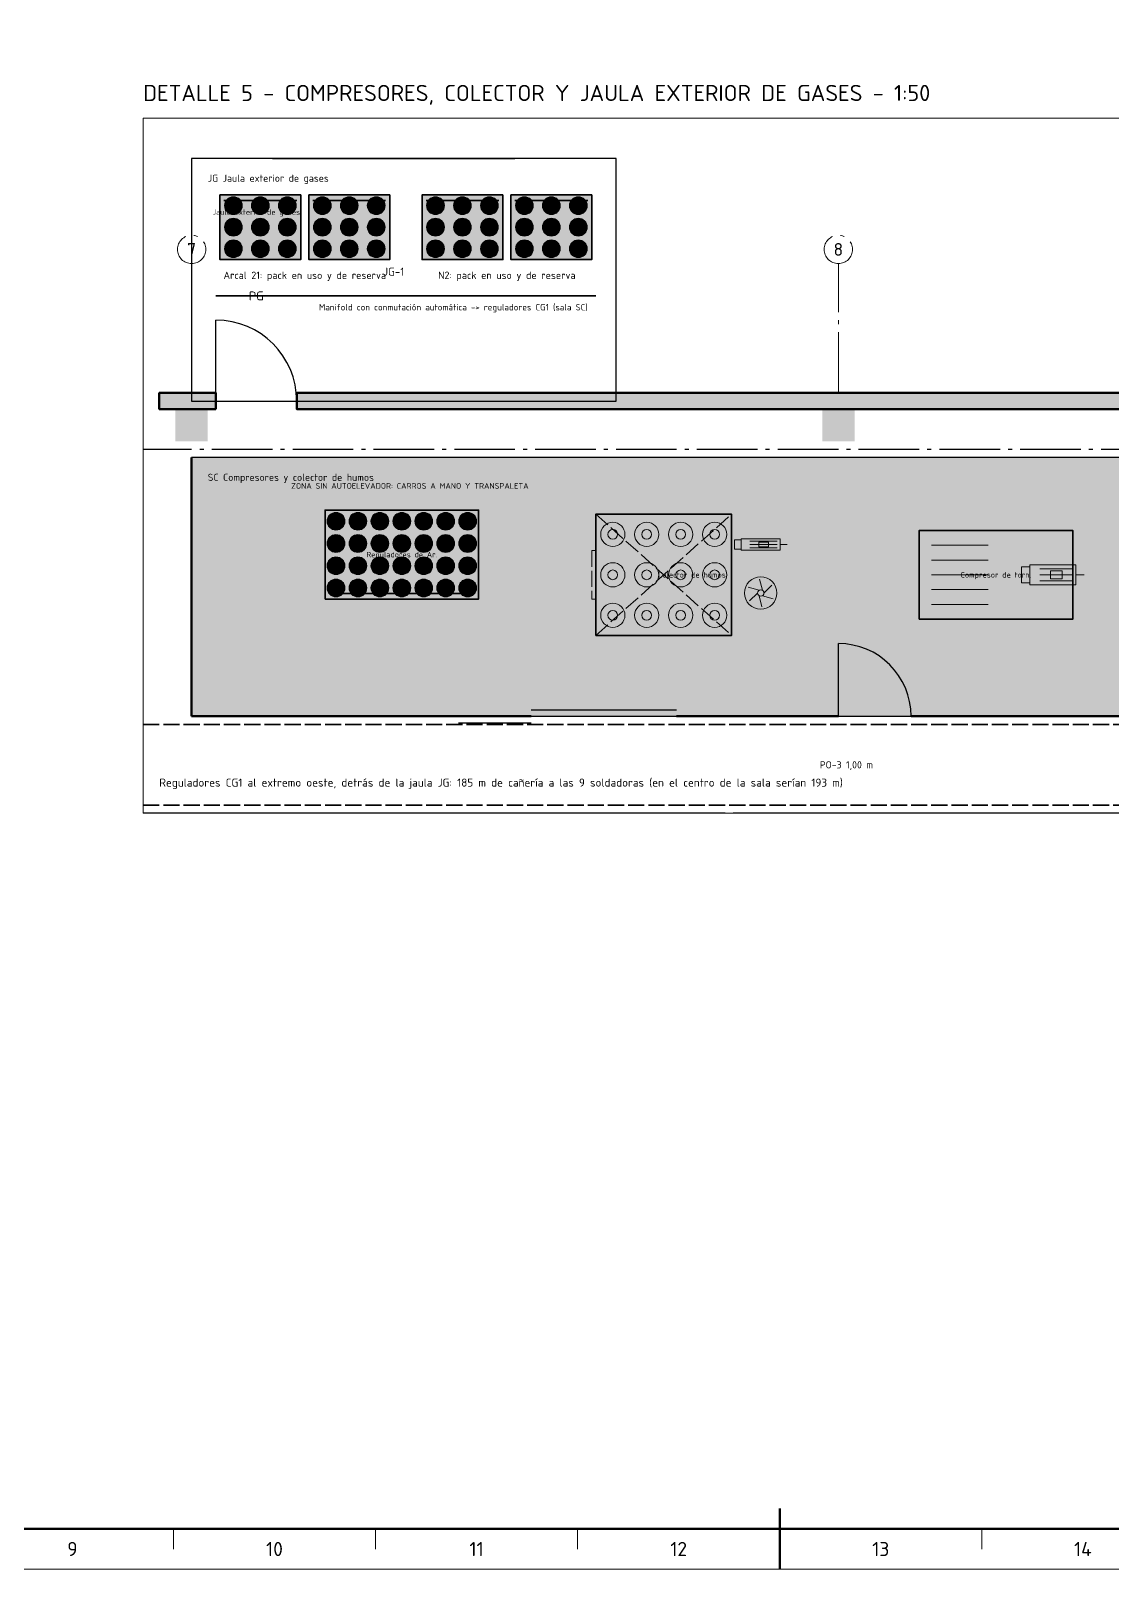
# Model space of a CAD drawing. Header units: millimetres. Extents: x 0 to 1189, y 0 to 841.
# Drawn here: x 409.2 to 676.8, y 0 to 380.6 of the extents above; entities that cross this region are included whole.
import ezdxf
from ezdxf.enums import TextEntityAlignment as Align

# ---------------------------------------------------------------- set-up
doc = ezdxf.new("R2010")
doc.units = ezdxf.units.MM
doc.linetypes.add('IRAM-E-TRAZOS', pattern=[5, 4, -1])
doc.linetypes.add('IRAM-F-TRAZO-PUNTO', pattern=[20, 15, -2, 1, -2])
for name, color, linetype, lineweight in [('06-TEXTO', 7, 'CONTINUOUS', 25), ('07-RECUADRO', 7, 'CONTINUOUS', 70), ('08-FINA', 5, 'CONTINUOUS', 18), ('A-ABERTURA', 7, 'CONTINUOUS', 25), ('A-COLUMNA', 7, 'CONTINUOUS', 50), ('A-EJE', 1, 'IRAM-F-TRAZO-PUNTO', 18), ('A-EQUIPO-FINO', 8, 'CONTINUOUS', 13), ('A-EQUIPO-OCULTO', 8, 'IRAM-E-TRAZOS', 13), ('A-EQUIPO-RELLENO', 9, 'CONTINUOUS', 13), ('A-EXTERIOR', 8, 'CONTINUOUS', 25), ('A-MURO', 7, 'CONTINUOUS', 50), ('A-RELLENO', 9, 'CONTINUOUS', 13), ('A-SECTOR', 1, 'CONTINUOUS', 25), ('A-SECTOR-TXT', 1, 'CONTINUOUS', 25), ('A-SEGURIDAD', 1, 'IRAM-E-TRAZOS', 18), ('A-TABIQUE', 7, 'CONTINUOUS', 50), ('A-TEXTO', 7, 'CONTINUOUS', 18)]:
    doc.layers.add(name, color=color, linetype=linetype, lineweight=lineweight)
for name, color, linetype, lineweight, true_color in [('A-EQUIPO', 30, 'CONTINUOUS', 35, 0xe67800), ('A-PASILLO', 2, 'IRAM-E-TRAZOS', 35, 0xd7a500), ('A-ZONA-LOG', 5, 'IRAM-F-TRAZO-PUNTO', 25, 0x285ac8)]:
    doc.layers.add(name, color=color, linetype=linetype, lineweight=lineweight, true_color=true_color)
doc.styles.add('ISO3098', font='isocpeur.ttf')

msp = doc.modelspace()

# ---------------------------------------------------------------- hatches: boundary and pattern name
at = {"layer": 'A-COLUMNA', "true_color": 0x000000}
h = msp.add_hatch(color=7, dxfattribs=at)
h.dxf.hatch_style = 1
h.paths.add_polyline_path([(445, 279), (453, 279), (453, 287), (445, 287)])
h = msp.add_hatch(color=7, dxfattribs=at)
h.dxf.hatch_style = 1
h.paths.add_polyline_path([(605, 279), (613, 279), (613, 287), (605, 287)])
at = {"layer": 'A-EQUIPO-RELLENO', "true_color": 0xecece4}
h = msp.add_hatch(color=7, dxfattribs=at)
h.dxf.hatch_style = 1
h.paths.add_polyline_path([(476, 340), (456, 340), (456, 324), (476, 324)])
at = {"layer": 'A-EQUIPO-RELLENO', "true_color": 0x96b4d2}
h = msp.add_hatch(color=7, dxfattribs=at)
h.dxf.hatch_style = 1
h.paths.add_polyline_path([(457.133, 337.333), (457.208, 336.764), (457.428, 336.233), (457.778, 335.778), (458.233, 335.428), (458.764, 335.208), (459.333, 335.133), (459.903, 335.208), (460.433, 335.428), (460.889, 335.778), (461.239, 336.233), (461.458, 336.764), (461.533, 337.333), (461.458, 337.903), (461.239, 338.433), (460.889, 338.889), (460.433, 339.239), (459.903, 339.458), (459.333, 339.533), (458.764, 339.458), (458.233, 339.239), (457.778, 338.889), (457.428, 338.433), (457.208, 337.903)])
h = msp.add_hatch(color=7, dxfattribs=at)
h.dxf.hatch_style = 1
h.paths.add_polyline_path([(463.8, 337.333), (463.875, 336.764), (464.095, 336.233), (464.444, 335.778), (464.9, 335.428), (465.431, 335.208), (466, 335.133), (466.569, 335.208), (467.1, 335.428), (467.556, 335.778), (467.905, 336.233), (468.125, 336.764), (468.2, 337.333), (468.125, 337.903), (467.905, 338.433), (467.556, 338.889), (467.1, 339.239), (466.569, 339.458), (466, 339.533), (465.431, 339.458), (464.9, 339.239), (464.444, 338.889), (464.095, 338.433), (463.875, 337.903)])
h = msp.add_hatch(color=7, dxfattribs=at)
h.dxf.hatch_style = 1
h.paths.add_polyline_path([(470.467, 337.333), (470.542, 336.764), (470.761, 336.233), (471.111, 335.778), (471.567, 335.428), (472.097, 335.208), (472.667, 335.133), (473.236, 335.208), (473.767, 335.428), (474.222, 335.778), (474.572, 336.233), (474.792, 336.764), (474.867, 337.333), (474.792, 337.903), (474.572, 338.433), (474.222, 338.889), (473.767, 339.239), (473.236, 339.458), (472.667, 339.533), (472.097, 339.458), (471.567, 339.239), (471.111, 338.889), (470.761, 338.433), (470.542, 337.903)])
at = {"layer": 'A-EQUIPO-RELLENO', "true_color": 0xecece4}
h = msp.add_hatch(color=7, dxfattribs=at)
h.dxf.hatch_style = 1
h.paths.add_polyline_path([(498, 340), (478, 340), (478, 324), (498, 324)])
at = {"layer": 'A-EQUIPO-RELLENO', "true_color": 0x96b4d2}
h = msp.add_hatch(color=7, dxfattribs=at)
h.dxf.hatch_style = 1
h.paths.add_polyline_path([(479.133, 337.333), (479.208, 336.764), (479.428, 336.233), (479.778, 335.778), (480.233, 335.428), (480.764, 335.208), (481.333, 335.133), (481.903, 335.208), (482.433, 335.428), (482.889, 335.778), (483.239, 336.233), (483.458, 336.764), (483.533, 337.333), (483.458, 337.903), (483.239, 338.433), (482.889, 338.889), (482.433, 339.239), (481.903, 339.458), (481.333, 339.533), (480.764, 339.458), (480.233, 339.239), (479.778, 338.889), (479.428, 338.433), (479.208, 337.903)])
h = msp.add_hatch(color=7, dxfattribs=at)
h.dxf.hatch_style = 1
h.paths.add_polyline_path([(485.8, 337.333), (485.875, 336.764), (486.095, 336.233), (486.444, 335.778), (486.9, 335.428), (487.431, 335.208), (488, 335.133), (488.569, 335.208), (489.1, 335.428), (489.556, 335.778), (489.905, 336.233), (490.125, 336.764), (490.2, 337.333), (490.125, 337.903), (489.905, 338.433), (489.556, 338.889), (489.1, 339.239), (488.569, 339.458), (488, 339.533), (487.431, 339.458), (486.9, 339.239), (486.444, 338.889), (486.095, 338.433), (485.875, 337.903)])
h = msp.add_hatch(color=7, dxfattribs=at)
h.dxf.hatch_style = 1
h.paths.add_polyline_path([(492.467, 337.333), (492.542, 336.764), (492.761, 336.233), (493.111, 335.778), (493.567, 335.428), (494.097, 335.208), (494.667, 335.133), (495.236, 335.208), (495.767, 335.428), (496.222, 335.778), (496.572, 336.233), (496.792, 336.764), (496.867, 337.333), (496.792, 337.903), (496.572, 338.433), (496.222, 338.889), (495.767, 339.239), (495.236, 339.458), (494.667, 339.533), (494.097, 339.458), (493.567, 339.239), (493.111, 338.889), (492.761, 338.433), (492.542, 337.903)])
at = {"layer": 'A-EQUIPO-RELLENO', "true_color": 0xecece4}
h = msp.add_hatch(color=7, dxfattribs=at)
h.dxf.hatch_style = 1
h.paths.add_polyline_path([(526, 340), (506, 340), (506, 324), (526, 324)])
at = {"layer": 'A-EQUIPO-RELLENO', "true_color": 0x96b4d2}
h = msp.add_hatch(color=7, dxfattribs=at)
h.dxf.hatch_style = 1
h.paths.add_polyline_path([(507.133, 337.333), (507.208, 336.764), (507.428, 336.233), (507.778, 335.778), (508.233, 335.428), (508.764, 335.208), (509.333, 335.133), (509.903, 335.208), (510.433, 335.428), (510.889, 335.778), (511.239, 336.233), (511.458, 336.764), (511.533, 337.333), (511.458, 337.903), (511.239, 338.433), (510.889, 338.889), (510.433, 339.239), (509.903, 339.458), (509.333, 339.533), (508.764, 339.458), (508.233, 339.239), (507.778, 338.889), (507.428, 338.433), (507.208, 337.903)])
h = msp.add_hatch(color=7, dxfattribs=at)
h.dxf.hatch_style = 1
h.paths.add_polyline_path([(513.8, 337.333), (513.875, 336.764), (514.095, 336.233), (514.444, 335.778), (514.9, 335.428), (515.431, 335.208), (516, 335.133), (516.569, 335.208), (517.1, 335.428), (517.556, 335.778), (517.905, 336.233), (518.125, 336.764), (518.2, 337.333), (518.125, 337.903), (517.905, 338.433), (517.556, 338.889), (517.1, 339.239), (516.569, 339.458), (516, 339.533), (515.431, 339.458), (514.9, 339.239), (514.444, 338.889), (514.095, 338.433), (513.875, 337.903)])
h = msp.add_hatch(color=7, dxfattribs=at)
h.dxf.hatch_style = 1
h.paths.add_polyline_path([(520.467, 337.333), (520.542, 336.764), (520.761, 336.233), (521.111, 335.778), (521.567, 335.428), (522.097, 335.208), (522.667, 335.133), (523.236, 335.208), (523.767, 335.428), (524.222, 335.778), (524.572, 336.233), (524.792, 336.764), (524.867, 337.333), (524.792, 337.903), (524.572, 338.433), (524.222, 338.889), (523.767, 339.239), (523.236, 339.458), (522.667, 339.533), (522.097, 339.458), (521.567, 339.239), (521.111, 338.889), (520.761, 338.433), (520.542, 337.903)])
at = {"layer": 'A-EQUIPO-RELLENO', "true_color": 0xecece4}
h = msp.add_hatch(color=7, dxfattribs=at)
h.dxf.hatch_style = 1
h.paths.add_polyline_path([(548, 340), (528, 340), (528, 324), (548, 324)])
at = {"layer": 'A-EQUIPO-RELLENO', "true_color": 0x96b4d2}
h = msp.add_hatch(color=7, dxfattribs=at)
h.dxf.hatch_style = 1
h.paths.add_polyline_path([(529.133, 337.333), (529.208, 336.764), (529.428, 336.233), (529.778, 335.778), (530.233, 335.428), (530.764, 335.208), (531.333, 335.133), (531.903, 335.208), (532.433, 335.428), (532.889, 335.778), (533.239, 336.233), (533.458, 336.764), (533.533, 337.333), (533.458, 337.903), (533.239, 338.433), (532.889, 338.889), (532.433, 339.239), (531.903, 339.458), (531.333, 339.533), (530.764, 339.458), (530.233, 339.239), (529.778, 338.889), (529.428, 338.433), (529.208, 337.903)])
h = msp.add_hatch(color=7, dxfattribs=at)
h.dxf.hatch_style = 1
h.paths.add_polyline_path([(535.8, 337.333), (535.875, 336.764), (536.095, 336.233), (536.444, 335.778), (536.9, 335.428), (537.431, 335.208), (538, 335.133), (538.569, 335.208), (539.1, 335.428), (539.556, 335.778), (539.905, 336.233), (540.125, 336.764), (540.2, 337.333), (540.125, 337.903), (539.905, 338.433), (539.556, 338.889), (539.1, 339.239), (538.569, 339.458), (538, 339.533), (537.431, 339.458), (536.9, 339.239), (536.444, 338.889), (536.095, 338.433), (535.875, 337.903)])
h = msp.add_hatch(color=7, dxfattribs=at)
h.dxf.hatch_style = 1
h.paths.add_polyline_path([(542.467, 337.333), (542.542, 336.764), (542.761, 336.233), (543.111, 335.778), (543.567, 335.428), (544.097, 335.208), (544.667, 335.133), (545.236, 335.208), (545.767, 335.428), (546.222, 335.778), (546.572, 336.233), (546.792, 336.764), (546.867, 337.333), (546.792, 337.903), (546.572, 338.433), (546.222, 338.889), (545.767, 339.239), (545.236, 339.458), (544.667, 339.533), (544.097, 339.458), (543.567, 339.239), (543.111, 338.889), (542.761, 338.433), (542.542, 337.903)])
h = msp.add_hatch(color=7, dxfattribs=at)
h.dxf.hatch_style = 1
h.paths.add_polyline_path([(457.133, 332), (457.208, 331.431), (457.428, 330.9), (457.778, 330.444), (458.233, 330.095), (458.764, 329.875), (459.333, 329.8), (459.903, 329.875), (460.433, 330.095), (460.889, 330.444), (461.239, 330.9), (461.458, 331.431), (461.533, 332), (461.458, 332.569), (461.239, 333.1), (460.889, 333.556), (460.433, 333.905), (459.903, 334.125), (459.333, 334.2), (458.764, 334.125), (458.233, 333.905), (457.778, 333.556), (457.428, 333.1), (457.208, 332.569)])
h = msp.add_hatch(color=7, dxfattribs=at)
h.dxf.hatch_style = 1
h.paths.add_polyline_path([(463.8, 332), (463.875, 331.431), (464.095, 330.9), (464.444, 330.444), (464.9, 330.095), (465.431, 329.875), (466, 329.8), (466.569, 329.875), (467.1, 330.095), (467.556, 330.444), (467.905, 330.9), (468.125, 331.431), (468.2, 332), (468.125, 332.569), (467.905, 333.1), (467.556, 333.556), (467.1, 333.905), (466.569, 334.125), (466, 334.2), (465.431, 334.125), (464.9, 333.905), (464.444, 333.556), (464.095, 333.1), (463.875, 332.569)])
h = msp.add_hatch(color=7, dxfattribs=at)
h.dxf.hatch_style = 1
h.paths.add_polyline_path([(470.467, 332), (470.542, 331.431), (470.761, 330.9), (471.111, 330.444), (471.567, 330.095), (472.097, 329.875), (472.667, 329.8), (473.236, 329.875), (473.767, 330.095), (474.222, 330.444), (474.572, 330.9), (474.792, 331.431), (474.867, 332), (474.792, 332.569), (474.572, 333.1), (474.222, 333.556), (473.767, 333.905), (473.236, 334.125), (472.667, 334.2), (472.097, 334.125), (471.567, 333.905), (471.111, 333.556), (470.761, 333.1), (470.542, 332.569)])
h = msp.add_hatch(color=7, dxfattribs=at)
h.dxf.hatch_style = 1
h.paths.add_polyline_path([(479.133, 332), (479.208, 331.431), (479.428, 330.9), (479.778, 330.444), (480.233, 330.095), (480.764, 329.875), (481.333, 329.8), (481.903, 329.875), (482.433, 330.095), (482.889, 330.444), (483.239, 330.9), (483.458, 331.431), (483.533, 332), (483.458, 332.569), (483.239, 333.1), (482.889, 333.556), (482.433, 333.905), (481.903, 334.125), (481.333, 334.2), (480.764, 334.125), (480.233, 333.905), (479.778, 333.556), (479.428, 333.1), (479.208, 332.569)])
h = msp.add_hatch(color=7, dxfattribs=at)
h.dxf.hatch_style = 1
h.paths.add_polyline_path([(485.8, 332), (485.875, 331.431), (486.095, 330.9), (486.444, 330.444), (486.9, 330.095), (487.431, 329.875), (488, 329.8), (488.569, 329.875), (489.1, 330.095), (489.556, 330.444), (489.905, 330.9), (490.125, 331.431), (490.2, 332), (490.125, 332.569), (489.905, 333.1), (489.556, 333.556), (489.1, 333.905), (488.569, 334.125), (488, 334.2), (487.431, 334.125), (486.9, 333.905), (486.444, 333.556), (486.095, 333.1), (485.875, 332.569)])
h = msp.add_hatch(color=7, dxfattribs=at)
h.dxf.hatch_style = 1
h.paths.add_polyline_path([(492.467, 332), (492.542, 331.431), (492.761, 330.9), (493.111, 330.444), (493.567, 330.095), (494.097, 329.875), (494.667, 329.8), (495.236, 329.875), (495.767, 330.095), (496.222, 330.444), (496.572, 330.9), (496.792, 331.431), (496.867, 332), (496.792, 332.569), (496.572, 333.1), (496.222, 333.556), (495.767, 333.905), (495.236, 334.125), (494.667, 334.2), (494.097, 334.125), (493.567, 333.905), (493.111, 333.556), (492.761, 333.1), (492.542, 332.569)])
h = msp.add_hatch(color=7, dxfattribs=at)
h.dxf.hatch_style = 1
h.paths.add_polyline_path([(507.133, 332), (507.208, 331.431), (507.428, 330.9), (507.778, 330.444), (508.233, 330.095), (508.764, 329.875), (509.333, 329.8), (509.903, 329.875), (510.433, 330.095), (510.889, 330.444), (511.239, 330.9), (511.458, 331.431), (511.533, 332), (511.458, 332.569), (511.239, 333.1), (510.889, 333.556), (510.433, 333.905), (509.903, 334.125), (509.333, 334.2), (508.764, 334.125), (508.233, 333.905), (507.778, 333.556), (507.428, 333.1), (507.208, 332.569)])
h = msp.add_hatch(color=7, dxfattribs=at)
h.dxf.hatch_style = 1
h.paths.add_polyline_path([(513.8, 332), (513.875, 331.431), (514.095, 330.9), (514.444, 330.444), (514.9, 330.095), (515.431, 329.875), (516, 329.8), (516.569, 329.875), (517.1, 330.095), (517.556, 330.444), (517.905, 330.9), (518.125, 331.431), (518.2, 332), (518.125, 332.569), (517.905, 333.1), (517.556, 333.556), (517.1, 333.905), (516.569, 334.125), (516, 334.2), (515.431, 334.125), (514.9, 333.905), (514.444, 333.556), (514.095, 333.1), (513.875, 332.569)])
h = msp.add_hatch(color=7, dxfattribs=at)
h.dxf.hatch_style = 1
h.paths.add_polyline_path([(520.467, 332), (520.542, 331.431), (520.761, 330.9), (521.111, 330.444), (521.567, 330.095), (522.097, 329.875), (522.667, 329.8), (523.236, 329.875), (523.767, 330.095), (524.222, 330.444), (524.572, 330.9), (524.792, 331.431), (524.867, 332), (524.792, 332.569), (524.572, 333.1), (524.222, 333.556), (523.767, 333.905), (523.236, 334.125), (522.667, 334.2), (522.097, 334.125), (521.567, 333.905), (521.111, 333.556), (520.761, 333.1), (520.542, 332.569)])
h = msp.add_hatch(color=7, dxfattribs=at)
h.dxf.hatch_style = 1
h.paths.add_polyline_path([(529.133, 332), (529.208, 331.431), (529.428, 330.9), (529.778, 330.444), (530.233, 330.095), (530.764, 329.875), (531.333, 329.8), (531.903, 329.875), (532.433, 330.095), (532.889, 330.444), (533.239, 330.9), (533.458, 331.431), (533.533, 332), (533.458, 332.569), (533.239, 333.1), (532.889, 333.556), (532.433, 333.905), (531.903, 334.125), (531.333, 334.2), (530.764, 334.125), (530.233, 333.905), (529.778, 333.556), (529.428, 333.1), (529.208, 332.569)])
h = msp.add_hatch(color=7, dxfattribs=at)
h.dxf.hatch_style = 1
h.paths.add_polyline_path([(535.8, 332), (535.875, 331.431), (536.095, 330.9), (536.444, 330.444), (536.9, 330.095), (537.431, 329.875), (538, 329.8), (538.569, 329.875), (539.1, 330.095), (539.556, 330.444), (539.905, 330.9), (540.125, 331.431), (540.2, 332), (540.125, 332.569), (539.905, 333.1), (539.556, 333.556), (539.1, 333.905), (538.569, 334.125), (538, 334.2), (537.431, 334.125), (536.9, 333.905), (536.444, 333.556), (536.095, 333.1), (535.875, 332.569)])
h = msp.add_hatch(color=7, dxfattribs=at)
h.dxf.hatch_style = 1
h.paths.add_polyline_path([(542.467, 332), (542.542, 331.431), (542.761, 330.9), (543.111, 330.444), (543.567, 330.095), (544.097, 329.875), (544.667, 329.8), (545.236, 329.875), (545.767, 330.095), (546.222, 330.444), (546.572, 330.9), (546.792, 331.431), (546.867, 332), (546.792, 332.569), (546.572, 333.1), (546.222, 333.556), (545.767, 333.905), (545.236, 334.125), (544.667, 334.2), (544.097, 334.125), (543.567, 333.905), (543.111, 333.556), (542.761, 333.1), (542.542, 332.569)])
h = msp.add_hatch(color=7, dxfattribs=at)
h.dxf.hatch_style = 1
h.paths.add_polyline_path([(457.133, 326.667), (457.208, 326.097), (457.428, 325.567), (457.778, 325.111), (458.233, 324.761), (458.764, 324.542), (459.333, 324.467), (459.903, 324.542), (460.433, 324.761), (460.889, 325.111), (461.239, 325.567), (461.458, 326.097), (461.533, 326.667), (461.458, 327.236), (461.239, 327.767), (460.889, 328.222), (460.433, 328.572), (459.903, 328.792), (459.333, 328.867), (458.764, 328.792), (458.233, 328.572), (457.778, 328.222), (457.428, 327.767), (457.208, 327.236)])
h = msp.add_hatch(color=7, dxfattribs=at)
h.dxf.hatch_style = 1
h.paths.add_polyline_path([(463.8, 326.667), (463.875, 326.097), (464.095, 325.567), (464.444, 325.111), (464.9, 324.761), (465.431, 324.542), (466, 324.467), (466.569, 324.542), (467.1, 324.761), (467.556, 325.111), (467.905, 325.567), (468.125, 326.097), (468.2, 326.667), (468.125, 327.236), (467.905, 327.767), (467.556, 328.222), (467.1, 328.572), (466.569, 328.792), (466, 328.867), (465.431, 328.792), (464.9, 328.572), (464.444, 328.222), (464.095, 327.767), (463.875, 327.236)])
h = msp.add_hatch(color=7, dxfattribs=at)
h.dxf.hatch_style = 1
h.paths.add_polyline_path([(470.467, 326.667), (470.542, 326.097), (470.761, 325.567), (471.111, 325.111), (471.567, 324.761), (472.097, 324.542), (472.667, 324.467), (473.236, 324.542), (473.767, 324.761), (474.222, 325.111), (474.572, 325.567), (474.792, 326.097), (474.867, 326.667), (474.792, 327.236), (474.572, 327.767), (474.222, 328.222), (473.767, 328.572), (473.236, 328.792), (472.667, 328.867), (472.097, 328.792), (471.567, 328.572), (471.111, 328.222), (470.761, 327.767), (470.542, 327.236)])
h = msp.add_hatch(color=7, dxfattribs=at)
h.dxf.hatch_style = 1
h.paths.add_polyline_path([(479.133, 326.667), (479.208, 326.097), (479.428, 325.567), (479.778, 325.111), (480.233, 324.761), (480.764, 324.542), (481.333, 324.467), (481.903, 324.542), (482.433, 324.761), (482.889, 325.111), (483.239, 325.567), (483.458, 326.097), (483.533, 326.667), (483.458, 327.236), (483.239, 327.767), (482.889, 328.222), (482.433, 328.572), (481.903, 328.792), (481.333, 328.867), (480.764, 328.792), (480.233, 328.572), (479.778, 328.222), (479.428, 327.767), (479.208, 327.236)])
h = msp.add_hatch(color=7, dxfattribs=at)
h.dxf.hatch_style = 1
h.paths.add_polyline_path([(485.8, 326.667), (485.875, 326.097), (486.095, 325.567), (486.444, 325.111), (486.9, 324.761), (487.431, 324.542), (488, 324.467), (488.569, 324.542), (489.1, 324.761), (489.556, 325.111), (489.905, 325.567), (490.125, 326.097), (490.2, 326.667), (490.125, 327.236), (489.905, 327.767), (489.556, 328.222), (489.1, 328.572), (488.569, 328.792), (488, 328.867), (487.431, 328.792), (486.9, 328.572), (486.444, 328.222), (486.095, 327.767), (485.875, 327.236)])
h = msp.add_hatch(color=7, dxfattribs=at)
h.dxf.hatch_style = 1
h.paths.add_polyline_path([(492.467, 326.667), (492.542, 326.097), (492.761, 325.567), (493.111, 325.111), (493.567, 324.761), (494.097, 324.542), (494.667, 324.467), (495.236, 324.542), (495.767, 324.761), (496.222, 325.111), (496.572, 325.567), (496.792, 326.097), (496.867, 326.667), (496.792, 327.236), (496.572, 327.767), (496.222, 328.222), (495.767, 328.572), (495.236, 328.792), (494.667, 328.867), (494.097, 328.792), (493.567, 328.572), (493.111, 328.222), (492.761, 327.767), (492.542, 327.236)])
h = msp.add_hatch(color=7, dxfattribs=at)
h.dxf.hatch_style = 1
h.paths.add_polyline_path([(507.133, 326.667), (507.208, 326.097), (507.428, 325.567), (507.778, 325.111), (508.233, 324.761), (508.764, 324.542), (509.333, 324.467), (509.903, 324.542), (510.433, 324.761), (510.889, 325.111), (511.239, 325.567), (511.458, 326.097), (511.533, 326.667), (511.458, 327.236), (511.239, 327.767), (510.889, 328.222), (510.433, 328.572), (509.903, 328.792), (509.333, 328.867), (508.764, 328.792), (508.233, 328.572), (507.778, 328.222), (507.428, 327.767), (507.208, 327.236)])
h = msp.add_hatch(color=7, dxfattribs=at)
h.dxf.hatch_style = 1
h.paths.add_polyline_path([(513.8, 326.667), (513.875, 326.097), (514.095, 325.567), (514.444, 325.111), (514.9, 324.761), (515.431, 324.542), (516, 324.467), (516.569, 324.542), (517.1, 324.761), (517.556, 325.111), (517.905, 325.567), (518.125, 326.097), (518.2, 326.667), (518.125, 327.236), (517.905, 327.767), (517.556, 328.222), (517.1, 328.572), (516.569, 328.792), (516, 328.867), (515.431, 328.792), (514.9, 328.572), (514.444, 328.222), (514.095, 327.767), (513.875, 327.236)])
h = msp.add_hatch(color=7, dxfattribs=at)
h.dxf.hatch_style = 1
h.paths.add_polyline_path([(520.467, 326.667), (520.542, 326.097), (520.761, 325.567), (521.111, 325.111), (521.567, 324.761), (522.097, 324.542), (522.667, 324.467), (523.236, 324.542), (523.767, 324.761), (524.222, 325.111), (524.572, 325.567), (524.792, 326.097), (524.867, 326.667), (524.792, 327.236), (524.572, 327.767), (524.222, 328.222), (523.767, 328.572), (523.236, 328.792), (522.667, 328.867), (522.097, 328.792), (521.567, 328.572), (521.111, 328.222), (520.761, 327.767), (520.542, 327.236)])
h = msp.add_hatch(color=7, dxfattribs=at)
h.dxf.hatch_style = 1
h.paths.add_polyline_path([(529.133, 326.667), (529.208, 326.097), (529.428, 325.567), (529.778, 325.111), (530.233, 324.761), (530.764, 324.542), (531.333, 324.467), (531.903, 324.542), (532.433, 324.761), (532.889, 325.111), (533.239, 325.567), (533.458, 326.097), (533.533, 326.667), (533.458, 327.236), (533.239, 327.767), (532.889, 328.222), (532.433, 328.572), (531.903, 328.792), (531.333, 328.867), (530.764, 328.792), (530.233, 328.572), (529.778, 328.222), (529.428, 327.767), (529.208, 327.236)])
h = msp.add_hatch(color=7, dxfattribs=at)
h.dxf.hatch_style = 1
h.paths.add_polyline_path([(535.8, 326.667), (535.875, 326.097), (536.095, 325.567), (536.444, 325.111), (536.9, 324.761), (537.431, 324.542), (538, 324.467), (538.569, 324.542), (539.1, 324.761), (539.556, 325.111), (539.905, 325.567), (540.125, 326.097), (540.2, 326.667), (540.125, 327.236), (539.905, 327.767), (539.556, 328.222), (539.1, 328.572), (538.569, 328.792), (538, 328.867), (537.431, 328.792), (536.9, 328.572), (536.444, 328.222), (536.095, 327.767), (535.875, 327.236)])
h = msp.add_hatch(color=7, dxfattribs=at)
h.dxf.hatch_style = 1
h.paths.add_polyline_path([(542.467, 326.667), (542.542, 326.097), (542.761, 325.567), (543.111, 325.111), (543.567, 324.761), (544.097, 324.542), (544.667, 324.467), (545.236, 324.542), (545.767, 324.761), (546.222, 325.111), (546.572, 325.567), (546.792, 326.097), (546.867, 326.667), (546.792, 327.236), (546.572, 327.767), (546.222, 328.222), (545.767, 328.572), (545.236, 328.792), (544.667, 328.867), (544.097, 328.792), (543.567, 328.572), (543.111, 328.222), (542.761, 327.767), (542.542, 327.236)])
at = {"layer": 'A-EQUIPO-RELLENO', "true_color": 0xecece4}
h = msp.add_hatch(color=7, dxfattribs=at)
h.dxf.hatch_style = 1
h.paths.add_polyline_path([(482, 240), (520, 240), (520, 262), (482, 262)])
at = {"layer": 'A-EQUIPO-RELLENO', "true_color": 0x96b4d2}
h = msp.add_hatch(color=7, dxfattribs=at)
h.dxf.hatch_style = 1
h.paths.add_polyline_path([(486.914, 259.25), (486.839, 259.819), (486.62, 260.35), (486.27, 260.806), (485.814, 261.155), (485.284, 261.375), (484.714, 261.45), (484.145, 261.375), (483.614, 261.155), (483.159, 260.806), (482.809, 260.35), (482.589, 259.819), (482.514, 259.25), (482.589, 258.681), (482.809, 258.15), (483.159, 257.694), (483.614, 257.345), (484.145, 257.125), (484.714, 257.05), (485.284, 257.125), (485.814, 257.345), (486.27, 257.694), (486.62, 258.15), (486.839, 258.681)])
h = msp.add_hatch(color=7, dxfattribs=at)
h.dxf.hatch_style = 1
h.paths.add_polyline_path([(492.343, 259.25), (492.268, 259.819), (492.048, 260.35), (491.698, 260.806), (491.243, 261.155), (490.712, 261.375), (490.143, 261.45), (489.573, 261.375), (489.043, 261.155), (488.587, 260.806), (488.238, 260.35), (488.018, 259.819), (487.943, 259.25), (488.018, 258.681), (488.238, 258.15), (488.587, 257.694), (489.043, 257.345), (489.573, 257.125), (490.143, 257.05), (490.712, 257.125), (491.243, 257.345), (491.698, 257.694), (492.048, 258.15), (492.268, 258.681)])
h = msp.add_hatch(color=7, dxfattribs=at)
h.dxf.hatch_style = 1
h.paths.add_polyline_path([(497.771, 259.25), (497.696, 259.819), (497.477, 260.35), (497.127, 260.806), (496.671, 261.155), (496.141, 261.375), (495.571, 261.45), (495.002, 261.375), (494.471, 261.155), (494.016, 260.806), (493.666, 260.35), (493.446, 259.819), (493.371, 259.25), (493.446, 258.681), (493.666, 258.15), (494.016, 257.694), (494.471, 257.345), (495.002, 257.125), (495.571, 257.05), (496.141, 257.125), (496.671, 257.345), (497.127, 257.694), (497.477, 258.15), (497.696, 258.681)])
h = msp.add_hatch(color=7, dxfattribs=at)
h.dxf.hatch_style = 1
h.paths.add_polyline_path([(503.2, 259.25), (503.125, 259.819), (502.905, 260.35), (502.556, 260.806), (502.1, 261.155), (501.569, 261.375), (501, 261.45), (500.431, 261.375), (499.9, 261.155), (499.444, 260.806), (499.095, 260.35), (498.875, 259.819), (498.8, 259.25), (498.875, 258.681), (499.095, 258.15), (499.444, 257.694), (499.9, 257.345), (500.431, 257.125), (501, 257.05), (501.569, 257.125), (502.1, 257.345), (502.556, 257.694), (502.905, 258.15), (503.125, 258.681)])
h = msp.add_hatch(color=7, dxfattribs=at)
h.dxf.hatch_style = 1
h.paths.add_polyline_path([(508.629, 259.25), (508.554, 259.819), (508.334, 260.35), (507.984, 260.806), (507.529, 261.155), (506.998, 261.375), (506.429, 261.45), (505.859, 261.375), (505.329, 261.155), (504.873, 260.806), (504.523, 260.35), (504.304, 259.819), (504.229, 259.25), (504.304, 258.681), (504.523, 258.15), (504.873, 257.694), (505.329, 257.345), (505.859, 257.125), (506.429, 257.05), (506.998, 257.125), (507.529, 257.345), (507.984, 257.694), (508.334, 258.15), (508.554, 258.681)])
h = msp.add_hatch(color=7, dxfattribs=at)
h.dxf.hatch_style = 1
h.paths.add_polyline_path([(514.057, 259.25), (513.982, 259.819), (513.762, 260.35), (513.413, 260.806), (512.957, 261.155), (512.427, 261.375), (511.857, 261.45), (511.288, 261.375), (510.757, 261.155), (510.302, 260.806), (509.952, 260.35), (509.732, 259.819), (509.657, 259.25), (509.732, 258.681), (509.952, 258.15), (510.302, 257.694), (510.757, 257.345), (511.288, 257.125), (511.857, 257.05), (512.427, 257.125), (512.957, 257.345), (513.413, 257.694), (513.762, 258.15), (513.982, 258.681)])
h = msp.add_hatch(color=7, dxfattribs=at)
h.dxf.hatch_style = 1
h.paths.add_polyline_path([(519.486, 259.25), (519.411, 259.819), (519.191, 260.35), (518.841, 260.806), (518.386, 261.155), (517.855, 261.375), (517.286, 261.45), (516.716, 261.375), (516.186, 261.155), (515.73, 260.806), (515.38, 260.35), (515.161, 259.819), (515.086, 259.25), (515.161, 258.681), (515.38, 258.15), (515.73, 257.694), (516.186, 257.345), (516.716, 257.125), (517.286, 257.05), (517.855, 257.125), (518.386, 257.345), (518.841, 257.694), (519.191, 258.15), (519.411, 258.681)])
at = {"layer": 'A-EQUIPO-RELLENO', "true_color": 0xeeeeee}
h = msp.add_hatch(color=7, dxfattribs=at)
h.dxf.hatch_style = 1
h.paths.add_polyline_path([(549, 231), (582.6, 231), (582.6, 261), (549, 261)])
at = {"layer": 'A-EQUIPO-RELLENO', "true_color": 0x96b4d2}
h = msp.add_hatch(color=7, dxfattribs=at)
h.dxf.hatch_style = 1
h.paths.add_polyline_path([(486.914, 253.75), (486.839, 254.319), (486.62, 254.85), (486.27, 255.306), (485.814, 255.655), (485.284, 255.875), (484.714, 255.95), (484.145, 255.875), (483.614, 255.655), (483.159, 255.306), (482.809, 254.85), (482.589, 254.319), (482.514, 253.75), (482.589, 253.181), (482.809, 252.65), (483.159, 252.194), (483.614, 251.845), (484.145, 251.625), (484.714, 251.55), (485.284, 251.625), (485.814, 251.845), (486.27, 252.194), (486.62, 252.65), (486.839, 253.181)])
h = msp.add_hatch(color=7, dxfattribs=at)
h.dxf.hatch_style = 1
h.paths.add_polyline_path([(492.343, 253.75), (492.268, 254.319), (492.048, 254.85), (491.698, 255.306), (491.243, 255.655), (490.712, 255.875), (490.143, 255.95), (489.573, 255.875), (489.043, 255.655), (488.587, 255.306), (488.238, 254.85), (488.018, 254.319), (487.943, 253.75), (488.018, 253.181), (488.238, 252.65), (488.587, 252.194), (489.043, 251.845), (489.573, 251.625), (490.143, 251.55), (490.712, 251.625), (491.243, 251.845), (491.698, 252.194), (492.048, 252.65), (492.268, 253.181)])
h = msp.add_hatch(color=7, dxfattribs=at)
h.dxf.hatch_style = 1
h.paths.add_polyline_path([(497.771, 253.75), (497.696, 254.319), (497.477, 254.85), (497.127, 255.306), (496.671, 255.655), (496.141, 255.875), (495.571, 255.95), (495.002, 255.875), (494.471, 255.655), (494.016, 255.306), (493.666, 254.85), (493.446, 254.319), (493.371, 253.75), (493.446, 253.181), (493.666, 252.65), (494.016, 252.194), (494.471, 251.845), (495.002, 251.625), (495.571, 251.55), (496.141, 251.625), (496.671, 251.845), (497.127, 252.194), (497.477, 252.65), (497.696, 253.181)])
h = msp.add_hatch(color=7, dxfattribs=at)
h.dxf.hatch_style = 1
h.paths.add_polyline_path([(503.2, 253.75), (503.125, 254.319), (502.905, 254.85), (502.556, 255.306), (502.1, 255.655), (501.569, 255.875), (501, 255.95), (500.431, 255.875), (499.9, 255.655), (499.444, 255.306), (499.095, 254.85), (498.875, 254.319), (498.8, 253.75), (498.875, 253.181), (499.095, 252.65), (499.444, 252.194), (499.9, 251.845), (500.431, 251.625), (501, 251.55), (501.569, 251.625), (502.1, 251.845), (502.556, 252.194), (502.905, 252.65), (503.125, 253.181)])
h = msp.add_hatch(color=7, dxfattribs=at)
h.dxf.hatch_style = 1
h.paths.add_polyline_path([(508.629, 253.75), (508.554, 254.319), (508.334, 254.85), (507.984, 255.306), (507.529, 255.655), (506.998, 255.875), (506.429, 255.95), (505.859, 255.875), (505.329, 255.655), (504.873, 255.306), (504.523, 254.85), (504.304, 254.319), (504.229, 253.75), (504.304, 253.181), (504.523, 252.65), (504.873, 252.194), (505.329, 251.845), (505.859, 251.625), (506.429, 251.55), (506.998, 251.625), (507.529, 251.845), (507.984, 252.194), (508.334, 252.65), (508.554, 253.181)])
h = msp.add_hatch(color=7, dxfattribs=at)
h.dxf.hatch_style = 1
h.paths.add_polyline_path([(514.057, 253.75), (513.982, 254.319), (513.762, 254.85), (513.413, 255.306), (512.957, 255.655), (512.427, 255.875), (511.857, 255.95), (511.288, 255.875), (510.757, 255.655), (510.302, 255.306), (509.952, 254.85), (509.732, 254.319), (509.657, 253.75), (509.732, 253.181), (509.952, 252.65), (510.302, 252.194), (510.757, 251.845), (511.288, 251.625), (511.857, 251.55), (512.427, 251.625), (512.957, 251.845), (513.413, 252.194), (513.762, 252.65), (513.982, 253.181)])
h = msp.add_hatch(color=7, dxfattribs=at)
h.dxf.hatch_style = 1
h.paths.add_polyline_path([(519.486, 253.75), (519.411, 254.319), (519.191, 254.85), (518.841, 255.306), (518.386, 255.655), (517.855, 255.875), (517.286, 255.95), (516.716, 255.875), (516.186, 255.655), (515.73, 255.306), (515.38, 254.85), (515.161, 254.319), (515.086, 253.75), (515.161, 253.181), (515.38, 252.65), (515.73, 252.194), (516.186, 251.845), (516.716, 251.625), (517.286, 251.55), (517.855, 251.625), (518.386, 251.845), (518.841, 252.194), (519.191, 252.65), (519.411, 253.181)])
at = {"layer": 'A-EQUIPO-RELLENO', "true_color": 0xd7e1d7}
h = msp.add_hatch(color=7, dxfattribs=at)
h.dxf.hatch_style = 1
h.paths.add_polyline_path([(629, 235), (667, 235), (667, 257), (629, 257)])
at = {"layer": 'A-EQUIPO-RELLENO', "true_color": 0xf0c83c}
h = msp.add_hatch(color=7, dxfattribs=at)
h.dxf.hatch_style = 1
h.paths.add_polyline_path([(548, 240), (549, 240), (549, 252), (548, 252)])
at = {"layer": 'A-EQUIPO-RELLENO', "true_color": 0xcdd0d4}
h = msp.add_hatch(color=7, dxfattribs=at)
h.dxf.hatch_style = 1
h.paths.add_polyline_path([(585, 252.1), (594.6, 252.1), (594.6, 254.9), (585, 254.9)])
at = {"layer": 'A-EQUIPO-RELLENO', "true_color": 0x96b4d2}
h = msp.add_hatch(color=7, dxfattribs=at)
h.dxf.hatch_style = 1
h.paths.add_polyline_path([(486.914, 248.25), (486.839, 248.819), (486.62, 249.35), (486.27, 249.806), (485.814, 250.155), (485.284, 250.375), (484.714, 250.45), (484.145, 250.375), (483.614, 250.155), (483.159, 249.806), (482.809, 249.35), (482.589, 248.819), (482.514, 248.25), (482.589, 247.681), (482.809, 247.15), (483.159, 246.694), (483.614, 246.345), (484.145, 246.125), (484.714, 246.05), (485.284, 246.125), (485.814, 246.345), (486.27, 246.694), (486.62, 247.15), (486.839, 247.681)])
h = msp.add_hatch(color=7, dxfattribs=at)
h.dxf.hatch_style = 1
h.paths.add_polyline_path([(492.343, 248.25), (492.268, 248.819), (492.048, 249.35), (491.698, 249.806), (491.243, 250.155), (490.712, 250.375), (490.143, 250.45), (489.573, 250.375), (489.043, 250.155), (488.587, 249.806), (488.238, 249.35), (488.018, 248.819), (487.943, 248.25), (488.018, 247.681), (488.238, 247.15), (488.587, 246.694), (489.043, 246.345), (489.573, 246.125), (490.143, 246.05), (490.712, 246.125), (491.243, 246.345), (491.698, 246.694), (492.048, 247.15), (492.268, 247.681)])
h = msp.add_hatch(color=7, dxfattribs=at)
h.dxf.hatch_style = 1
h.paths.add_polyline_path([(497.771, 248.25), (497.696, 248.819), (497.477, 249.35), (497.127, 249.806), (496.671, 250.155), (496.141, 250.375), (495.571, 250.45), (495.002, 250.375), (494.471, 250.155), (494.016, 249.806), (493.666, 249.35), (493.446, 248.819), (493.371, 248.25), (493.446, 247.681), (493.666, 247.15), (494.016, 246.694), (494.471, 246.345), (495.002, 246.125), (495.571, 246.05), (496.141, 246.125), (496.671, 246.345), (497.127, 246.694), (497.477, 247.15), (497.696, 247.681)])
h = msp.add_hatch(color=7, dxfattribs=at)
h.dxf.hatch_style = 1
h.paths.add_polyline_path([(503.2, 248.25), (503.125, 248.819), (502.905, 249.35), (502.556, 249.806), (502.1, 250.155), (501.569, 250.375), (501, 250.45), (500.431, 250.375), (499.9, 250.155), (499.444, 249.806), (499.095, 249.35), (498.875, 248.819), (498.8, 248.25), (498.875, 247.681), (499.095, 247.15), (499.444, 246.694), (499.9, 246.345), (500.431, 246.125), (501, 246.05), (501.569, 246.125), (502.1, 246.345), (502.556, 246.694), (502.905, 247.15), (503.125, 247.681)])
h = msp.add_hatch(color=7, dxfattribs=at)
h.dxf.hatch_style = 1
h.paths.add_polyline_path([(508.629, 248.25), (508.554, 248.819), (508.334, 249.35), (507.984, 249.806), (507.529, 250.155), (506.998, 250.375), (506.429, 250.45), (505.859, 250.375), (505.329, 250.155), (504.873, 249.806), (504.523, 249.35), (504.304, 248.819), (504.229, 248.25), (504.304, 247.681), (504.523, 247.15), (504.873, 246.694), (505.329, 246.345), (505.859, 246.125), (506.429, 246.05), (506.998, 246.125), (507.529, 246.345), (507.984, 246.694), (508.334, 247.15), (508.554, 247.681)])
h = msp.add_hatch(color=7, dxfattribs=at)
h.dxf.hatch_style = 1
h.paths.add_polyline_path([(514.057, 248.25), (513.982, 248.819), (513.762, 249.35), (513.413, 249.806), (512.957, 250.155), (512.427, 250.375), (511.857, 250.45), (511.288, 250.375), (510.757, 250.155), (510.302, 249.806), (509.952, 249.35), (509.732, 248.819), (509.657, 248.25), (509.732, 247.681), (509.952, 247.15), (510.302, 246.694), (510.757, 246.345), (511.288, 246.125), (511.857, 246.05), (512.427, 246.125), (512.957, 246.345), (513.413, 246.694), (513.762, 247.15), (513.982, 247.681)])
h = msp.add_hatch(color=7, dxfattribs=at)
h.dxf.hatch_style = 1
h.paths.add_polyline_path([(519.486, 248.25), (519.411, 248.819), (519.191, 249.35), (518.841, 249.806), (518.386, 250.155), (517.855, 250.375), (517.286, 250.45), (516.716, 250.375), (516.186, 250.155), (515.73, 249.806), (515.38, 249.35), (515.161, 248.819), (515.086, 248.25), (515.161, 247.681), (515.38, 247.15), (515.73, 246.694), (516.186, 246.345), (516.716, 246.125), (517.286, 246.05), (517.855, 246.125), (518.386, 246.345), (518.841, 246.694), (519.191, 247.15), (519.411, 247.681)])
at = {"layer": 'A-EQUIPO-RELLENO', "true_color": 0xcdd0d4}
h = msp.add_hatch(color=7, dxfattribs=at)
h.dxf.hatch_style = 1
h.paths.add_polyline_path([(656.36, 243.5), (667.76, 243.5), (667.76, 248.5), (656.36, 248.5)])
at = {"layer": 'A-EQUIPO-RELLENO', "true_color": 0x96b4d2}
h = msp.add_hatch(color=7, dxfattribs=at)
h.dxf.hatch_style = 1
h.paths.add_polyline_path([(486.914, 242.75), (486.839, 243.319), (486.62, 243.85), (486.27, 244.306), (485.814, 244.655), (485.284, 244.875), (484.714, 244.95), (484.145, 244.875), (483.614, 244.655), (483.159, 244.306), (482.809, 243.85), (482.589, 243.319), (482.514, 242.75), (482.589, 242.181), (482.809, 241.65), (483.159, 241.194), (483.614, 240.845), (484.145, 240.625), (484.714, 240.55), (485.284, 240.625), (485.814, 240.845), (486.27, 241.194), (486.62, 241.65), (486.839, 242.181)])
h = msp.add_hatch(color=7, dxfattribs=at)
h.dxf.hatch_style = 1
h.paths.add_polyline_path([(492.343, 242.75), (492.268, 243.319), (492.048, 243.85), (491.698, 244.306), (491.243, 244.655), (490.712, 244.875), (490.143, 244.95), (489.573, 244.875), (489.043, 244.655), (488.587, 244.306), (488.238, 243.85), (488.018, 243.319), (487.943, 242.75), (488.018, 242.181), (488.238, 241.65), (488.587, 241.194), (489.043, 240.845), (489.573, 240.625), (490.143, 240.55), (490.712, 240.625), (491.243, 240.845), (491.698, 241.194), (492.048, 241.65), (492.268, 242.181)])
h = msp.add_hatch(color=7, dxfattribs=at)
h.dxf.hatch_style = 1
h.paths.add_polyline_path([(497.771, 242.75), (497.696, 243.319), (497.477, 243.85), (497.127, 244.306), (496.671, 244.655), (496.141, 244.875), (495.571, 244.95), (495.002, 244.875), (494.471, 244.655), (494.016, 244.306), (493.666, 243.85), (493.446, 243.319), (493.371, 242.75), (493.446, 242.181), (493.666, 241.65), (494.016, 241.194), (494.471, 240.845), (495.002, 240.625), (495.571, 240.55), (496.141, 240.625), (496.671, 240.845), (497.127, 241.194), (497.477, 241.65), (497.696, 242.181)])
h = msp.add_hatch(color=7, dxfattribs=at)
h.dxf.hatch_style = 1
h.paths.add_polyline_path([(503.2, 242.75), (503.125, 243.319), (502.905, 243.85), (502.556, 244.306), (502.1, 244.655), (501.569, 244.875), (501, 244.95), (500.431, 244.875), (499.9, 244.655), (499.444, 244.306), (499.095, 243.85), (498.875, 243.319), (498.8, 242.75), (498.875, 242.181), (499.095, 241.65), (499.444, 241.194), (499.9, 240.845), (500.431, 240.625), (501, 240.55), (501.569, 240.625), (502.1, 240.845), (502.556, 241.194), (502.905, 241.65), (503.125, 242.181)])
h = msp.add_hatch(color=7, dxfattribs=at)
h.dxf.hatch_style = 1
h.paths.add_polyline_path([(508.629, 242.75), (508.554, 243.319), (508.334, 243.85), (507.984, 244.306), (507.529, 244.655), (506.998, 244.875), (506.429, 244.95), (505.859, 244.875), (505.329, 244.655), (504.873, 244.306), (504.523, 243.85), (504.304, 243.319), (504.229, 242.75), (504.304, 242.181), (504.523, 241.65), (504.873, 241.194), (505.329, 240.845), (505.859, 240.625), (506.429, 240.55), (506.998, 240.625), (507.529, 240.845), (507.984, 241.194), (508.334, 241.65), (508.554, 242.181)])
h = msp.add_hatch(color=7, dxfattribs=at)
h.dxf.hatch_style = 1
h.paths.add_polyline_path([(514.057, 242.75), (513.982, 243.319), (513.762, 243.85), (513.413, 244.306), (512.957, 244.655), (512.427, 244.875), (511.857, 244.95), (511.288, 244.875), (510.757, 244.655), (510.302, 244.306), (509.952, 243.85), (509.732, 243.319), (509.657, 242.75), (509.732, 242.181), (509.952, 241.65), (510.302, 241.194), (510.757, 240.845), (511.288, 240.625), (511.857, 240.55), (512.427, 240.625), (512.957, 240.845), (513.413, 241.194), (513.762, 241.65), (513.982, 242.181)])
h = msp.add_hatch(color=7, dxfattribs=at)
h.dxf.hatch_style = 1
h.paths.add_polyline_path([(519.486, 242.75), (519.411, 243.319), (519.191, 243.85), (518.841, 244.306), (518.386, 244.655), (517.855, 244.875), (517.286, 244.95), (516.716, 244.875), (516.186, 244.655), (515.73, 244.306), (515.38, 243.85), (515.161, 243.319), (515.086, 242.75), (515.161, 242.181), (515.38, 241.65), (515.73, 241.194), (516.186, 240.845), (516.716, 240.625), (517.286, 240.55), (517.855, 240.625), (518.386, 240.845), (518.841, 241.194), (519.191, 241.65), (519.411, 242.181)])
at = {"layer": 'A-MURO', "true_color": 0x464646}
h = msp.add_hatch(color=7, dxfattribs=at)
h.dxf.hatch_style = 1
h.paths.add_polyline_path([(455, 287), (441, 287), (441, 291), (455, 291)])
h = msp.add_hatch(color=7, dxfattribs=at)
h.dxf.hatch_style = 1
h.paths.add_polyline_path([(475, 287), (475, 291), (929, 291), (929, 287)])
at = {"layer": 'A-RELLENO', "true_color": 0xe8e8e8}
h = msp.add_hatch(color=7, dxfattribs=at)
h.dxf.hatch_style = 1
h.paths.add_polyline_path([(449, 211), (917, 211), (917, 275), (449, 275)])

# ---------------------------------------------------------------- linework, layer by layer
at = {"layer": '07-RECUADRO'}
msp.add_line((594.5, 0), (594.5, 15), dxfattribs=at)
msp.add_lwpolyline([(25, 10), (1179, 10), (1179, 831), (25, 831)], close=True, dxfattribs=at)
at = {"layer": '08-FINA'}
for p, q in [((444.5, 10), (444.5, 5)), ((494.5, 10), (494.5, 5)), ((544.5, 10), (544.5, 5)), ((644.5, 10), (644.5, 5))]:
    msp.add_line(p, q, dxfattribs=at)
msp.add_lwpolyline([(0, 0), (1189, 0), (1189, 841), (0, 841)], close=True, dxfattribs=at)
at = {"layer": 'A-ABERTURA'}
for p, q in [((469, 349), (529, 349)), ((455, 289), (455, 309)), ((609, 211), (609, 229)), ((515, 209.4), (533, 209.4)), ((533, 212.6), (569, 212.6))]:
    msp.add_line(p, q, dxfattribs=at)
for centre, radius in [((455, 289), 20), ((609, 211), 18)]:
    msp.add_arc(centre, radius, 0, 90, dxfattribs=at)
at = {"layer": 'A-EJE'}
for p, q in [((449, 291), (449, 323)), ((609, 291), (609, 323))]:
    msp.add_line(p, q, dxfattribs=at)
for centre in [(449, 326.5), (609, 326.5)]:
    msp.add_circle(centre, 3.5, dxfattribs=at)
at = {"layer": 'A-EQUIPO'}
for p, q in [((475, 338.6), (457, 338.6)), ((497, 338.6), (479, 338.6)), ((525, 338.6), (507, 338.6)), ((547, 338.6), (529, 338.6)), ((483, 241.4), (519, 241.4))]:
    msp.add_line(p, q, dxfattribs=at)
for points in [[(476, 340), (456, 340), (456, 324), (476, 324)], [(498, 340), (478, 340), (478, 324), (498, 324)], [(526, 340), (506, 340), (506, 324), (526, 324)], [(548, 340), (528, 340), (528, 324), (548, 324)], [(482, 240), (520, 240), (520, 262), (482, 262)], [(549, 231), (582.6, 231), (582.6, 261), (549, 261)], [(629, 235), (667, 235), (667, 257), (629, 257)]]:
    msp.add_lwpolyline(points, close=True, dxfattribs=at)
msp.add_lwpolyline([(455, 315), (549, 315)], dxfattribs=at)
at = {"layer": 'A-EQUIPO-FINO'}
for p, q in [((587.112, 254.34), (593.832, 254.34)), ((587.112, 253.5), (593.832, 253.5)), ((587.112, 252.66), (593.832, 252.66)), ((594.6, 253.5), (596.328, 253.5)), ((632.04, 253.333), (646.1, 253.333)), ((632.04, 249.667), (646.1, 249.667)), ((658.868, 247.5), (666.848, 247.5)), ((632.04, 246), (646.1, 246)), ((658.868, 246), (666.848, 246)), ((658.868, 244.5), (666.848, 244.5)), ((667.76, 246), (669.812, 246)), ((632.04, 242.333), (646.1, 242.333)), ((632.04, 238.667), (646.1, 238.667))]:
    msp.add_line(p, q, dxfattribs=at)
for points in [[(583.272, 252.38), (585, 252.38), (585, 254.62), (583.272, 254.62)], [(585, 252.1), (594.6, 252.1), (594.6, 254.9), (585, 254.9)], [(589.32, 252.94), (591.72, 252.94), (591.72, 254.06), (589.32, 254.06)], [(654.308, 244), (656.36, 244), (656.36, 248), (654.308, 248)], [(656.36, 243.5), (667.76, 243.5), (667.76, 248.5), (656.36, 248.5)], [(661.49, 245), (664.34, 245), (664.34, 247), (661.49, 247)]]:
    msp.add_lwpolyline(points, close=True, dxfattribs=at)
for points in [[(590.2, 242.193), (589.504, 244.887)], [(589.4, 242.193), (586.719, 242.937)], [(589, 241.5), (587.015, 239.55)], [(589.4, 240.807), (590.096, 238.113)], [(590.2, 240.807), (592.881, 240.063)], [(590.6, 241.5), (592.585, 243.45)]]:
    msp.add_lwpolyline(points, dxfattribs=at)
for centre, radius in [((459.333, 337.333), 2.2), ((466, 337.333), 2.2), ((472.667, 337.333), 2.2), ((481.333, 337.333), 2.2), ((488, 337.333), 2.2), ((494.667, 337.333), 2.2), ((509.333, 337.333), 2.2), ((516, 337.333), 2.2), ((522.667, 337.333), 2.2), ((531.333, 337.333), 2.2), ((538, 337.333), 2.2), ((544.667, 337.333), 2.2), ((459.333, 332), 2.2), ((466, 332), 2.2), ((472.667, 332), 2.2), ((481.333, 332), 2.2), ((488, 332), 2.2), ((494.667, 332), 2.2), ((509.333, 332), 2.2), ((516, 332), 2.2), ((522.667, 332), 2.2), ((531.333, 332), 2.2), ((538, 332), 2.2), ((544.667, 332), 2.2), ((459.333, 326.667), 2.2), ((466, 326.667), 2.2), ((472.667, 326.667), 2.2), ((481.333, 326.667), 2.2), ((488, 326.667), 2.2), ((494.667, 326.667), 2.2), ((509.333, 326.667), 2.2), ((516, 326.667), 2.2), ((522.667, 326.667), 2.2), ((531.333, 326.667), 2.2), ((538, 326.667), 2.2), ((544.667, 326.667), 2.2), ((484.714, 259.25), 2.2), ((490.143, 259.25), 2.2), ((495.571, 259.25), 2.2), ((501, 259.25), 2.2), ((506.429, 259.25), 2.2), ((511.857, 259.25), 2.2), ((517.286, 259.25), 2.2), ((553.2, 256), 3), ((561.6, 256), 3), ((570, 256), 3), ((578.4, 256), 3), ((484.714, 253.75), 2.2), ((490.143, 253.75), 2.2), ((495.571, 253.75), 2.2), ((501, 253.75), 2.2), ((506.429, 253.75), 2.2), ((511.857, 253.75), 2.2), ((517.286, 253.75), 2.2), ((553.2, 256), 1.2), ((561.6, 256), 1.2), ((570, 256), 1.2), ((578.4, 256), 1.2), ((484.714, 248.25), 2.2), ((490.143, 248.25), 2.2), ((495.571, 248.25), 2.2), ((501, 248.25), 2.2), ((506.429, 248.25), 2.2), ((511.857, 248.25), 2.2), ((517.286, 248.25), 2.2), ((553.2, 246), 3), ((561.6, 246), 3), ((570, 246), 3), ((578.4, 246), 3), ((484.714, 242.75), 2.2), ((490.143, 242.75), 2.2), ((495.571, 242.75), 2.2), ((501, 242.75), 2.2), ((506.429, 242.75), 2.2), ((511.857, 242.75), 2.2), ((517.286, 242.75), 2.2), ((553.2, 246), 1.2), ((561.6, 246), 1.2), ((570, 246), 1.2), ((578.4, 246), 1.2), ((589.8, 241.5), 4), ((589.8, 241.5), 0.8), ((553.2, 236), 3), ((553.2, 236), 1.2), ((561.6, 236), 3), ((561.6, 236), 1.2), ((570, 236), 3), ((570, 236), 1.2), ((578.4, 236), 3), ((578.4, 236), 1.2)]:
    msp.add_circle(centre, radius, dxfattribs=at)
at = {"layer": 'A-EQUIPO-OCULTO'}
for p, q in [((549, 231), (582.6, 261)), ((549, 261), (582.6, 231))]:
    msp.add_line(p, q, dxfattribs=at)
at = {"layer": 'A-EXTERIOR'}
msp.add_lwpolyline([(449, 289), (554, 289), (554, 349), (449, 349)], close=True, dxfattribs=at)
at = {"layer": 'A-MURO'}
msp.add_lwpolyline([(455, 287), (441, 287), (441, 291), (455, 291)], close=True, dxfattribs=at)
msp.add_lwpolyline([(929, 287), (475, 287), (475, 291), (929, 291)], dxfattribs=at)
at = {"layer": 'A-PASILLO'}
for p, q in [((437, 209), (929, 209)), ((711, 189), (437, 189))]:
    msp.add_line(p, q, dxfattribs=at)
at = {"layer": 'A-SECTOR'}
msp.add_lwpolyline([(449, 211), (917, 211), (917, 275), (449, 275)], close=True, dxfattribs=at)
for points in [[(581, 187), (437, 187)], [(929, 187), (583, 187)]]:
    msp.add_lwpolyline(points, dxfattribs=at)
at = {"layer": 'A-SEGURIDAD'}
msp.add_lwpolyline([(548, 240), (549, 240), (549, 252), (548, 252)], close=True, dxfattribs=at)
at = {"layer": 'A-TABIQUE'}
for p, q in [((449, 211), (449, 275)), ((449, 211), (533, 211)), ((569, 211), (609, 211)), ((627, 211), (917, 211))]:
    msp.add_line(p, q, dxfattribs=at)
at = {"layer": 'A-TEXTO'}
msp.add_lwpolyline([(437, 187), (929, 187), (929, 359), (437, 359)], close=True, dxfattribs=at)
at = {"layer": 'A-ZONA-LOG'}
msp.add_lwpolyline([(929, 277), (437, 277)], dxfattribs=at)

# ---------------------------------------------------------------- texts
at = {"layer": '06-TEXTO', "style": 'ISO3098'}
for s, p in [('9', (419.5, 5)), ('10', (469.5, 5)), ('11', (519.5, 5)), ('12', (569.5, 5)), ('13', (619.5, 5)), ('14', (669.5, 5))]:
    msp.add_text(s, height=3.5, dxfattribs=at).set_placement(p, align=Align.MIDDLE_CENTER)
at = {"layer": 'A-SECTOR-TXT', "style": 'ISO3098'}
msp.add_text('SC Compresores y colector de humos', height=1.76, dxfattribs=at).set_placement((453, 271), align=Align.TOP_LEFT)
at = {"layer": 'A-TEXTO', "style": 'ISO3098'}
for s, height, p in [('DETALLE 5 - COMPRESORES, COLECTOR Y JAULA EXTERIOR DE GASES - 1:50', 4, (437, 362)), ('Reguladores CG1 al extremo oeste, detrás de la jaula JG: 185 m de cañería a las 9 soldadoras (en el centro de la sala serían 193 m)', 2, (441, 193))]:
    msp.add_text(s, height=height, dxfattribs=at).set_placement(p, align=Align.BOTTOM_LEFT)
msp.add_text('JG Jaula exterior de gases', height=1.76, dxfattribs=at).set_placement((453, 345), align=Align.TOP_LEFT)
for s, height, p in [('Jaula exterior de gases', 1.364, (465, 335.75)), ('7', 3.15, (449, 326.5)), ('8', 3.15, (609, 326.5)), ('JG-1', 1.98, (499, 321)), ('PG', 2.2, (465, 315)), ('Reguladores de Ar.', 1.364, (501, 251)), ('Colector de humos.', 1.364, (573, 246)), ('Compresor de torn.', 1.364, (648, 246)), ('PO-3 1,00 m', 1.76, (611, 199))]:
    msp.add_text(s, height=height, dxfattribs=at).set_placement(p, align=Align.MIDDLE_CENTER)
for s, p in [('Arcal 21: pack en uso y de reserva', (477, 321)), ('N2: pack en uso y de reserva', (527, 321))]:
    msp.add_text(s, height=1.8, dxfattribs=at).set_placement(p, align=Align.TOP_CENTER)
msp.add_text('Manifold con conmutación automática -> reguladores CG1 (sala SC)', height=1.6, dxfattribs=at).set_placement((547, 313), align=Align.TOP_RIGHT)
at = {"layer": 'A-ZONA-LOG', "style": 'ISO3098'}
msp.add_text('ZONA SIN AUTOELEVADOR: CARROS A MANO Y TRANSPALETA', height=1.4, dxfattribs=at).set_placement((503, 268), align=Align.MIDDLE_CENTER)

doc.saveas('drawing.dxf')
